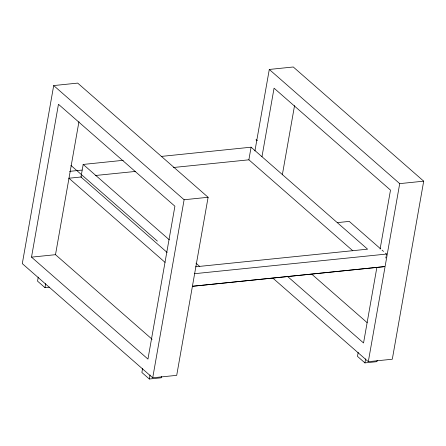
<?xml version="1.0" encoding="UTF-8"?>
<svg xmlns="http://www.w3.org/2000/svg" width="446" height="446" viewBox="0 0 446 446"><rect width="100%" height="100%" fill="white"/><g stroke="black" fill="none" stroke-linecap="round" stroke-linejoin="round"><path stroke-width="0.67" d="M53.698 85.565L22.3 263.625L152.716 377.801L176.711 375.342L208.109 197.283L77.688 83.107L53.698 85.565L184.114 199.741L208.109 197.283M31.51 257.141L58.459 104.28L174.904 206.225L147.955 359.086L31.51 257.141L55.499 254.683L152.103 339.255M38.256 277.111L37.542 281.142L44.996 287.664L49.662 287.191M44.996 287.664L45.709 283.634M55.499 254.683L78.948 121.702M167.133 252.453L80.977 177.023L83.201 164.423M142.592 368.452L141.878 372.482L149.332 379.011L161.329 377.779L161.564 376.435M149.332 379.011L150.04 374.975M152.716 377.801L184.114 199.741M199.635 266.385L195.989 263.173M161.274 156.418L251.092 147.191L248.874 159.791L352.831 250.786M254.922 150.949L269.289 69.453L293.284 66.989L423.7 181.171L392.302 359.225L368.312 361.684L272.985 278.232M261.969 156.713L274.056 88.169L390.501 190.107L380.103 249.063M282.335 174.821L294.544 105.585M358.183 352.334L357.475 356.371L364.923 362.893L376.92 361.661L377.16 360.318M376.842 267.567L363.546 342.974L287.308 276.23M364.923 362.893L365.636 358.863M385.818 257.994L386.052 256.667M386.281 255.346L386.515 254.019L385.522 253.15M368.312 361.684L399.711 183.629L269.289 69.453M83.196 164.44L123.274 160.309M69.593 171.37L82.047 170.077M68.929 178.227L81.573 176.934M95.232 175.518L135.623 171.42M173.438 167.506L248.913 159.813M399.711 183.629L423.7 181.171M337.265 222.632L349.257 221.4L380.566 248.807M195.638 266.792L367.582 249.169L251.092 147.191M386.559 254.058L194.584 273.688M382.055 250.111L383.543 251.416M311.821 274.229L367.175 322.681M83.157 164.384L169.363 239.859M70.903 165.399L157.366 241.091M68.974 178.255L165.059 262.371M256.104 139.832L257.097 140.713L256.104 139.832M384.296 266.619L192.36 286.287L384.34 266.658"/></g></svg>
